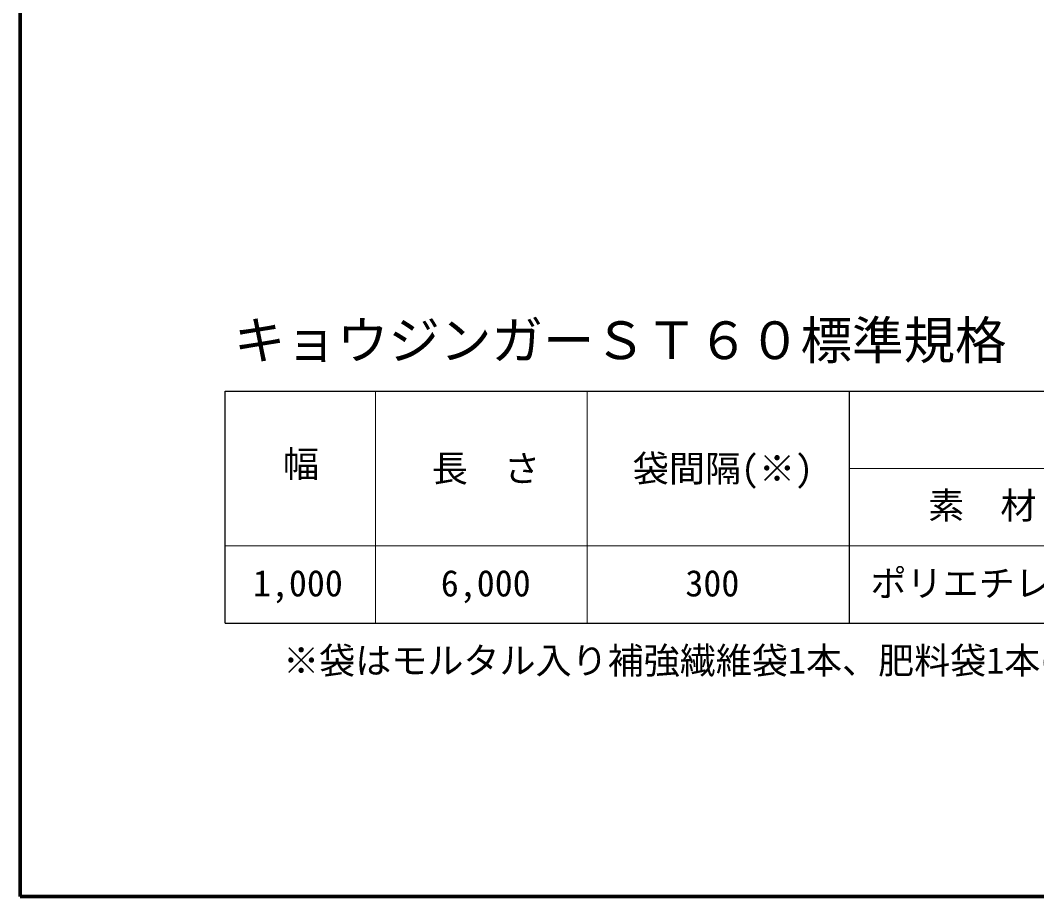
# Model space of a CAD drawing. Units: millimetres, scale not verified. Extents: x 200 to 8204, y 200 to 5825.
# Drawn here: x 200 to 2173, y 200 to 1900 of the extents above; entities that cross this region are included whole.
import ezdxf
from ezdxf.enums import TextEntityAlignment as Align

# ---------------------------------------------------------------- set-up
doc = ezdxf.new("R2010")
doc.units = ezdxf.units.MM
doc.header["$LTSCALE"] = 20
for name, color, linetype, lineweight in [('C-MTR-FRAM', 5, 'Continuous', 25), ('C-MTR-LINE', 5, 'Continuous', 13), ('C-TTL', 2, 'Continuous', 70), ('C-TTL-TXT', 7, 'Continuous', 25)]:
    doc.layers.add(name, color=color, linetype=linetype, lineweight=lineweight)
doc.layers.add('C-MTR-TXT', color=5, linetype='Continuous')
doc.styles.add('ＭＳ ゴシック', font='')
doc.styles.get('ＭＳ ゴシック').set_extended_font_data('MS Gothic')

msp = doc.modelspace()

# ---------------------------------------------------------------- linework, layer by layer
at = {"layer": 'C-MTR-FRAM'}
for p, q in [((597.53, 730.66), (597.53, 1180.66)), ((597.53, 1180.66), (3909.44, 1180.66)), ((597.53, 730.66), (3909.44, 730.66))]:
    msp.add_line(p, q, dxfattribs=at)
at = {"layer": 'C-MTR-LINE'}
for p, q in [((889.23, 1180.66), (889.23, 730.66)), ((1300.34, 1180.66), (1300.34, 730.66)), ((1809.13, 1180.66), (1809.13, 730.66)), ((1809.29, 1180.66), (1809.29, 730.66)), ((1809.13, 1030.66), (3909.44, 1030.66)), ((597.53, 880.66), (3909.44, 880.66))]:
    msp.add_line(p, q, dxfattribs=at)
at = {"layer": 'C-TTL'}
msp.add_lwpolyline([(200, 200), (8200, 200), (8200, 5740), (200, 5740)], close=True, dxfattribs=at)

# ---------------------------------------------------------------- texts
at = {"layer": 'C-MTR-TXT', "style": 'ＭＳ ゴシック'}
for s, p in [('幅', (709.92, 998.29)), ('素\u3000材', (1962.41, 917.57)), ('1,000', (651.5, 766.97)), ('6,000', (1016.23, 766.97)), ('ポリエチレン', (1850.33, 766.97)), ('※袋はモルタル入り補強繊維袋1本、肥料袋1本の順に交互配置（モルタル入り補強繊維袋の間隔は600mm）。', (710.15, 616.97))]:
    msp.add_text(s, height=51.32, dxfattribs=at).set_placement(p, align=Align.BOTTOM_LEFT)
msp.add_text('長\u3000さ', height=51.32, dxfattribs=at).set_placement((998.89, 1030.64), align=Align.MIDDLE_LEFT)
msp.add_text('袋間隔(※)', height=51.32, dxfattribs=at).set_placement((1563.91, 1030.64), align=Align.MIDDLE_CENTER)
msp.add_text('300', height=51.32, dxfattribs=at).set_placement((1543.37, 766.97), align=Align.BOTTOM_CENTER)
at = {"layer": 'C-TTL-TXT', "color": 5, "style": 'ＭＳ ゴシック'}
msp.add_text('キョウジンガーＳＴ６０標準規格', height=73.31, dxfattribs=at).set_placement((614.51, 1220.66), align=Align.BOTTOM_LEFT)

doc.saveas('drawing.dxf')
